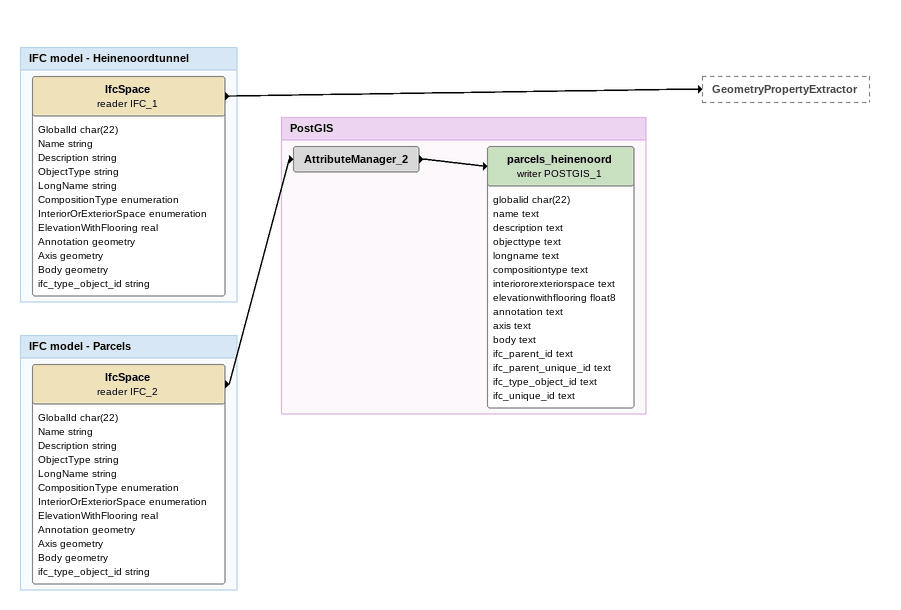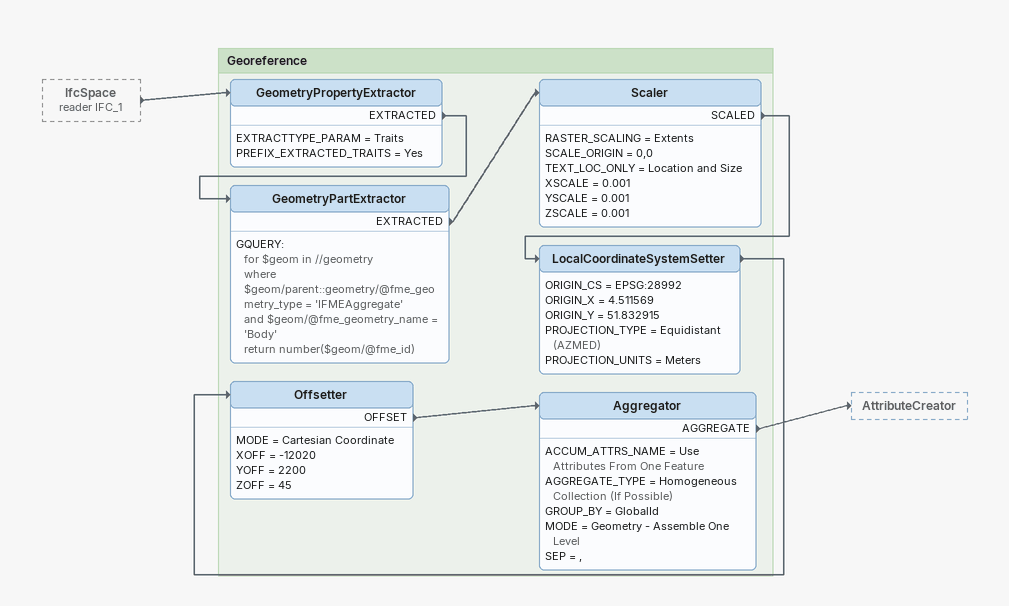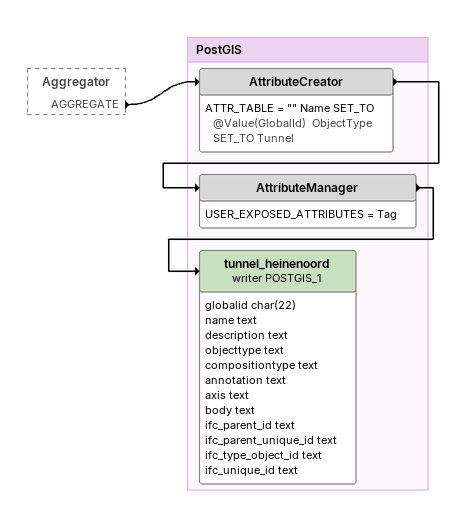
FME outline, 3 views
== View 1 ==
Bookmark: IFC model - Heinenoordtunnel
IfcSpace (reader IFC_1)
    attributes: GlobalId char(22), Name string, Description string, ObjectType string, LongName string, CompositionType enumeration, InteriorOrExteriorSpace enumeration, ElevationWithFlooring real, Annotation geometry, Axis geometry, Body geometry, ifc_type_object_id string
    -> GeometryPropertyExtractor

Bookmark: IFC model - Parcels
IfcSpace (reader IFC_2)
    attributes: GlobalId char(22), Name string, Description string, ObjectType string, LongName string, CompositionType enumeration, InteriorOrExteriorSpace enumeration, ElevationWithFlooring real, Annotation geometry, Axis geometry, Body geometry, ifc_type_object_id string
    -> AttributeManager_2

Bookmark: PostGIS
AttributeManager_2
    -> parcels_heinenoord (writer POSTGIS_1)
parcels_heinenoord (writer POSTGIS_1)
    attributes: globalid char(22), name text, description text, objecttype text, longname text, compositiontype text, interiororexteriorspace text, elevationwithflooring float8, annotation text, axis text, body text, ifc_parent_id text, ifc_parent_unique_id text, ifc_type_object_id text, ifc_unique_id text

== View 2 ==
IfcSpace (reader IFC_1) [outside]
    -> GeometryPropertyExtractor

Bookmark: Georeference
GeometryPropertyExtractor
    EXTRACTTYPE_PARAM = Traits
    PREFIX_EXTRACTED_TRAITS = Yes
    EXTRACTED -> GeometryPartExtractor
GeometryPartExtractor
    GQUERY:
      for $geom in //geometry
      where $geom/parent::geometry/@fme_geometry_type = 'IFMEAggregate'
      and $geom/@fme_geometry_name = 'Body'
      return number($geom/@fme_id)
    EXTRACTED -> Scaler
Scaler
    RASTER_SCALING = Extents
    SCALE_ORIGIN = 0,0
    TEXT_LOC_ONLY = Location and Size
    XSCALE = 0.001
    YSCALE = 0.001
    ZSCALE = 0.001
    SCALED -> LocalCoordinateSystemSetter
LocalCoordinateSystemSetter
    ORIGIN_CS = EPSG:28992
    ORIGIN_X = 4.511569
    ORIGIN_Y = 51.832915
    PROJECTION_TYPE = Equidistant (AZMED)
    PROJECTION_UNITS = Meters
    -> Offsetter
Offsetter
    MODE = Cartesian Coordinate
    XOFF = -12020
    YOFF = 2200
    ZOFF = 45
    OFFSET -> Aggregator
Aggregator
    ACCUM_ATTRS_NAME = Use Attributes From One Feature
    AGGREGATE_TYPE = Homogeneous Collection (If Possible)
    GROUP_BY = GlobalId
    MODE = Geometry - Assemble One Level
    SEP = ,
    AGGREGATE -> AttributeCreator

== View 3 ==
Aggregator [outside]
    AGGREGATE -> AttributeCreator

Bookmark: PostGIS
AttributeCreator
    ATTR_TABLE = "" Name SET_TO @Value(GlobalId)  ObjectType SET_TO Tunnel
    -> AttributeManager
AttributeManager
    USER_EXPOSED_ATTRIBUTES = Tag
    -> tunnel_heinenoord (writer POSTGIS_1)
tunnel_heinenoord (writer POSTGIS_1)
    attributes: globalid char(22), name text, description text, objecttype text, compositiontype text, annotation text, axis text, body text, ifc_parent_id text, ifc_parent_unique_id text, ifc_type_object_id text, ifc_unique_id text
